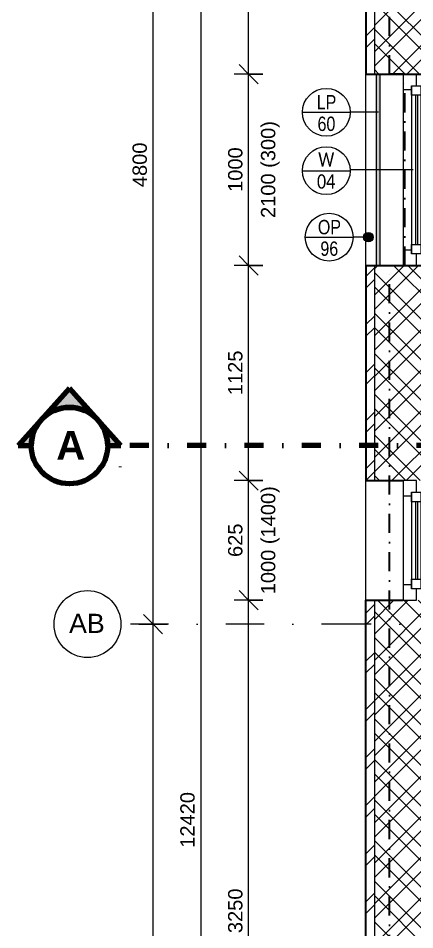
# Model space of a CAD drawing. Header units: millimetres. Extents: x -2204 to 40828, y -3577 to 13817.
# Drawn here: x -2204 to -129, y 5252 to 10018 of the extents above; entities that cross this region are included whole.
import ezdxf

# ---------------------------------------------------------------- set-up
doc = ezdxf.new("R2010")
doc.units = ezdxf.units.MM
for name, pattern in [('HA_DashDot_10mm-S3mm', [500, 200, -150, 0, -150]), ('HA_DashDot_4mm-S1mm', [200, 100, -50, 0, -50]), ('HA_DashDot_6mm-S2mm', [300, 100, -100, 0, -100])]:
    doc.linetypes.add(name, pattern=pattern)
for name, color, linetype, lineweight in [('A-____-____-DIMS', 9, 'Continuous', 5), ('A-____-____-DIMS-50', 9, 'Continuous', 5), ('A-FLOR-____-OVHD', 9, 'HA_DashDot_4mm-S1mm', 25), ('A-FLOR-HRAL-IDEN', 9, 'Continuous', 9), ('A-FLOR-HRAL-OTLN', 9, 'Continuous', 9), ('A-GENM-____-IDEN', 9, 'Continuous', 9), ('A-GLAZ-____-IDEN', 9, 'Continuous', 9), ('A-GLAZ-____-MCUT', 9, 'Continuous', 5), ('A-GLAZ-____-OTLN', 9, 'Continuous', 5), ('A-WALL-____-MCUT', 9, 'Continuous', 9), ('A-WALL-____-OTLN', 9, 'Continuous', 9), ('A-WALL-____-PATT', 9, 'Continuous', 25), ('G-____-____-SYMB', 9, 'Continuous', 5), ('S-GRID-____-IDEN', 9, 'Continuous', 9), ('S-GRID-____-OTLN', 9, 'Continuous', 5)]:
    doc.layers.add(name, color=color, linetype=linetype, lineweight=lineweight)
doc.styles.add('Arial', font='arial.ttf', dxfattribs={"height": 100})
doc.styles.add('Arial_1', font='arial.ttf', dxfattribs={"height": 75})
doc.styles.add('Arial_2', font='arial.ttf', dxfattribs={"width": 0.8, "height": 75})
doc.styles.add('Arial_3', font='arial.ttf', dxfattribs={"height": 50})
doc.styles.add('Arial_B', font='arialbd.ttf', dxfattribs={"height": 150})
doc.styles.add('Calibri', font='calibri.ttf', dxfattribs={"width": 0.8, "height": 75})
doc.dimstyles.new('Inner_Dimensions_1', dxfattribs={"dimscale": 304.8, "dimtxt": 76.519455, "dimasz": 0.328084, "dimexe": 0.246063, "dimexo": 0.0625, "dimgap": 0.032808, "dimtad": 1, "dimdec": 0, "dimzin": 0, "dimdsep": 46, "dimtxsty": 'Arial_1', "dimblk1": 'OBLIQUE', "dimblk2": 'OBLIQUE', "dimsah": 1, "dimcen": 0.09, "dimdle": 0.246063, "dimazin": 0, "dimtfac": 1, "dimtdec": 4, "dimtix": 1, "dimtmove": 0, "dimatfit": 3, "dimfxl": 0.246063, "dimfxlon": 1, "dimtvp": 1, "dimtolj": 1, "dimtzin": 0, "dimlwd": 9, "dimlwe": 9, "dimarcsym": 2})
pattern_1 = [(45, (0, 0), (-106.066, 106.066), []), (45, (75, 0), (-106.066, 106.066), []), (315, (0, 0), (106.066, 106.066), []), (315, (75, 0), (106.066, 106.066), [])]
pattern_2 = [(45, (0, 0), (-125.7236, 125.7236), []), (45, (0, 190.5), (-125.7236, 125.7236), [])]

# ---------------------------------------------------------------- blocks, each defined once
blk = doc.blocks.new('HA_WD_SinglePanel - 1000x2100-2168132-DSP_3NP-A')
at = {"layer": 'A-GLAZ-____-MCUT'}
for p, q in [((-420, 70), (-500, 70)), ((-420, 25), (-420, 70)), ((500, 70), (420, 70)), ((420, 70), (420, 25)), ((-500, 0), (-440, 0)), ((-440, -25), (-440, 25)), ((-440, 25), (-390, 25)), ((-390, 25), (-390, -25)), ((390, 5), (-390, 5)), ((390, -25), (390, 25)), ((390, 25), (440, 25)), ((440, 25), (440, -25)), ((440, 0), (500, 0)), ((-390, -25), (-440, -25)), ((390, -5), (-390, -5)), ((440, -25), (390, -25))]:
    blk.add_line(p, q, dxfattribs=at)
at = {"layer": 'A-GLAZ-____-OTLN'}
for p, q in [((420, 70), (-420, 70)), ((440, 25), (-440, 25)), ((-440, -25), (-440, 25)), ((390, 25), (-390, 25)), ((440, 25), (440, -25)), ((-440, -25), (440, -25)), ((390, -25), (-390, -25))]:
    blk.add_line(p, q, dxfattribs=at)
blk = doc.blocks.new('HA_WD_SinglePanel - 625x1000-2168130-DSP_3NP-A')
at = {"layer": 'A-GLAZ-____-MCUT'}
for p, q in [((-312.5, 70), (-312.5, 0)), ((-232.5, 70), (-312.5, 70)), ((-232.5, 25), (-232.5, 70)), ((312.5, 70), (232.5, 70)), ((232.5, 70), (232.5, 25)), ((312.5, 0), (312.5, 70)), ((-312.5, 0), (-252.5, 0)), ((-252.5, -25), (-252.5, 25)), ((-252.5, 25), (-202.5, 25)), ((-202.5, 25), (-202.5, -25)), ((202.5, 5), (-202.5, 5)), ((202.5, -25), (202.5, 25)), ((202.5, 25), (252.5, 25)), ((252.5, 25), (252.5, -25)), ((252.5, 0), (312.5, 0)), ((-202.5, -25), (-252.5, -25)), ((202.5, -5), (-202.5, -5)), ((252.5, -25), (202.5, -25))]:
    blk.add_line(p, q, dxfattribs=at)
at = {"layer": 'A-GLAZ-____-OTLN'}
for p, q in [((232.5, 70), (-232.5, 70)), ((252.5, 25), (-252.5, 25)), ((-252.5, -25), (-252.5, 25)), ((202.5, 25), (-202.5, 25)), ((252.5, 25), (252.5, -25)), ((-252.5, -25), (252.5, -25)), ((202.5, -25), (-202.5, -25))]:
    blk.add_line(p, q, dxfattribs=at)
blk = doc.blocks.new('Railing - Railing-1653314-DSP_3NP-A')
at = {"layer": 'A-FLOR-HRAL-OTLN'}
blk.add_hatch(color=256, dxfattribs=at).paths.add_polyline_path([(-310, 8725), (-310, 9725), (-330, 9725), (-330, 8725)])
for p, q in [((-330, 9725), (-330, 8725)), ((-310, 8725), (-310, 9725))]:
    blk.add_line(p, q, dxfattribs=at)
blk = doc.blocks.new('DIMBLOCK42-DSP_3NP-A')
at = {"layer": 'A-____-____-DIMS-50', "lineweight": 9}
for p, q in [((-998.3, 6975), (-1048.3, 7025)), ((-923.3, 6975), (-1073.3, 6975)), ((-998.3, 3725), (-998.3, 6975)), ((-998.3, 6975), (-948.3, 6925)), ((-998.3, 6975), (-923.3, 6975)), ((-998.3, 3725), (-1048.3, 3775)), ((-923.3, 3725), (-1073.3, 3725)), ((-998.3, 3725), (-948.3, 3675)), ((-998.3, 3725), (-923.3, 3725))]:
    blk.add_line(p, q, dxfattribs=at)
at = {"layer": 'A-____-____-DIMS-50', "color": 0, "lineweight": 9, "insert": (-1105.6, 5234.6), "char_height": 75, "width": 276.883, "attachment_point": 1, "rotation": 90, "line_spacing_factor": 0.941778, "style": 'Arial_1'}
blk.add_mtext('3250', dxfattribs=at)
blk = doc.blocks.new('_Oblique')
at = {"color": 0, "linetype": 'ByBlock', "lineweight": -2}
blk.add_line((-0.5, -0.5), (0.5, 0.5), dxfattribs=at)
blk = doc.blocks.new('DIMBLOCK43-DSP_3NP-A')
at = {"layer": 'A-____-____-DIMS-50', "lineweight": 9}
for p, q in [((-998.3, 7600), (-1048.3, 7650)), ((-923.3, 7600), (-1073.3, 7600)), ((-998.3, 6975), (-998.3, 7600)), ((-998.3, 7600), (-948.3, 7550)), ((-998.3, 7600), (-923.3, 7600)), ((-998.3, 6975), (-1048.3, 7025)), ((-923.3, 6975), (-1073.3, 6975)), ((-998.3, 6975), (-948.3, 6925)), ((-998.3, 6975), (-923.3, 6975))]:
    blk.add_line(p, q, dxfattribs=at)
at = {"layer": 'A-____-____-DIMS-50', "color": 0, "lineweight": 9, "insert": (-1105.6, 7201), "char_height": 75, "width": 207.662, "attachment_point": 1, "rotation": 90, "line_spacing_factor": 0.941778, "style": 'Arial_1'}
blk.add_mtext('625', dxfattribs=at)
blk = doc.blocks.new('DIMBLOCK44-DSP_3NP-A')
at = {"layer": 'A-____-____-DIMS-50', "lineweight": 9}
for p, q in [((-998.3, 8725), (-1048.3, 8775)), ((-923.3, 8725), (-1073.3, 8725)), ((-998.3, 7600), (-998.3, 8725)), ((-998.3, 8725), (-948.3, 8675)), ((-998.3, 8725), (-923.3, 8725)), ((-998.3, 7600), (-1048.3, 7650)), ((-923.3, 7600), (-1073.3, 7600)), ((-998.3, 7600), (-948.3, 7550)), ((-998.3, 7600), (-923.3, 7600))]:
    blk.add_line(p, q, dxfattribs=at)
at = {"layer": 'A-____-____-DIMS-50', "color": 0, "lineweight": 9, "insert": (-1105.6, 8047.1), "char_height": 75, "width": 276.883, "attachment_point": 1, "rotation": 90, "line_spacing_factor": 0.941778, "style": 'Arial_1'}
blk.add_mtext('1125', dxfattribs=at)
blk = doc.blocks.new('DIMBLOCK45-DSP_3NP-A')
at = {"layer": 'A-____-____-DIMS-50', "lineweight": 9}
for p, q in [((-998.3, 9725), (-1048.3, 9775)), ((-923.3, 9725), (-1073.3, 9725)), ((-998.3, 8725), (-998.3, 9725)), ((-998.3, 9725), (-948.3, 9675)), ((-998.3, 9725), (-923.3, 9725)), ((-998.3, 8725), (-1048.3, 8775)), ((-923.3, 8725), (-1073.3, 8725)), ((-998.3, 8725), (-948.3, 8675)), ((-998.3, 8725), (-923.3, 8725))]:
    blk.add_line(p, q, dxfattribs=at)
at = {"layer": 'A-____-____-DIMS-50', "color": 0, "lineweight": 9, "insert": (-1105.6, 9109.6), "char_height": 75, "width": 276.883, "attachment_point": 1, "rotation": 90, "line_spacing_factor": 0.941778, "style": 'Arial_1'}
blk.add_mtext('1000', dxfattribs=at)
blk = doc.blocks.new('DIMBLOCK46-DSP_3NP-A')
at = {"layer": 'A-____-____-DIMS-50', "lineweight": 9}
for p, q in [((-998.3, 9725), (-998.3, 12110)), ((-998.3, 12035), (-1048.3, 12085)), ((-923.3, 12035), (-1073.3, 12035)), ((-998.3, 12035), (-948.3, 11985)), ((-998.3, 12035), (-923.3, 12035)), ((-998.3, 9725), (-1048.3, 9775)), ((-923.3, 9725), (-1073.3, 9725)), ((-998.3, 9725), (-948.3, 9675)), ((-998.3, 9725), (-923.3, 9725))]:
    blk.add_line(p, q, dxfattribs=at)
at = {"layer": 'A-____-____-DIMS-50', "color": 0, "lineweight": 9, "insert": (-1105.6, 10764.6), "char_height": 75, "width": 276.883, "attachment_point": 1, "rotation": 90, "line_spacing_factor": 0.941778, "style": 'Arial_1'}
blk.add_mtext('2310', dxfattribs=at)
blk = doc.blocks.new('HA_TAG_WD - Type Mark-1527962-DSP_3NP-A')
at = {"layer": 'A-GLAZ-____-IDEN'}
blk.add_line((-2.5, 0), (2.5, 0), dxfattribs=at)
blk.add_circle((0, 0), 2.5, dxfattribs=at)
blk = doc.blocks.new('Section - With Sheet Number-366786-DSP_3NP-A')
at = {"layer": 'G-____-____-SYMB'}
h = blk.add_hatch(color=256, dxfattribs=at)
edge = h.paths.add_edge_path()
edge.add_line((1.367, 0), (0, 0))
edge.add_arc((-4, 0), 4, 0, 180)
edge.add_line((-8, 0), (-9.367, 0))
edge.add_line((-9.367, 0), (-4, 6))
edge.add_line((-4, 6), (1.367, 0))
at = {"layer": 'G-____-____-SYMB', "lineweight": 100}
for p, q in [((-4, 6), (-9.367, 0)), ((1.367, 0), (-4, 6)), ((-9.367, 0), (-8, 0)), ((0, 0), (1.367, 0))]:
    blk.add_line(p, q, dxfattribs=at)
blk.add_circle((-4, 0), 4, dxfattribs=at)
blk.add_arc((-4, 0), 4, 0, 180, dxfattribs=at)
blk = doc.blocks.new('Grid - Radius 3_5mm-353793-DSP_3NP-A')
at = {"layer": 'S-GRID-____-IDEN'}
blk.add_circle((0, 0), 3.5, dxfattribs=at)
blk = doc.blocks.new('HA_TAG_GM_Products - Generic-588599-DSP_3NP-A')
at = {"layer": 'A-GENM-____-IDEN'}
blk.add_line((-2.5, 0), (2.5, 0), dxfattribs=at)
blk.add_circle((0, 0), 2.5, dxfattribs=at)
blk = doc.blocks.new('DIMBLOCK160-DSP_3NP-A')
at = {"layer": 'A-____-____-DIMS-50', "lineweight": 9}
for p, q in [((-1498.3, 6850), (-1548.3, 6900)), ((-1573.3, 6850), (-1423.3, 6850)), ((-1498.3, 6850), (-1573.3, 6850)), ((-1498.3, 0), (-1498.3, 6850)), ((-1498.3, 6850), (-1448.3, 6800)), ((-1498.3, 0), (-1548.3, 50)), ((-1573.3, 0), (-1423.3, 0)), ((-1498.3, 0), (-1573.3, 0)), ((-1498.3, 0), (-1448.3, -50))]:
    blk.add_line(p, q, dxfattribs=at)
at = {"layer": 'A-____-____-DIMS-50', "color": 0, "lineweight": 9, "insert": (-1605.6, 3309.6), "char_height": 75, "width": 276.883, "attachment_point": 1, "rotation": 90, "line_spacing_factor": 0.941778, "style": 'Arial_1'}
blk.add_mtext('6850', dxfattribs=at)
blk = doc.blocks.new('DIMBLOCK161-DSP_3NP-A')
at = {"layer": 'A-____-____-DIMS-50', "lineweight": 9}
for p, q in [((-1498.3, 11650), (-1548.3, 11700)), ((-1573.3, 11650), (-1423.3, 11650)), ((-1498.3, 11650), (-1573.3, 11650)), ((-1498.3, 6850), (-1498.3, 11650)), ((-1498.3, 11650), (-1448.3, 11600)), ((-1498.3, 6850), (-1548.3, 6900)), ((-1573.3, 6850), (-1423.3, 6850)), ((-1498.3, 6850), (-1573.3, 6850)), ((-1498.3, 6850), (-1448.3, 6800))]:
    blk.add_line(p, q, dxfattribs=at)
at = {"layer": 'A-____-____-DIMS-50', "color": 0, "lineweight": 9, "insert": (-1605.6, 9134.6), "char_height": 75, "width": 276.883, "attachment_point": 1, "rotation": 90, "line_spacing_factor": 0.941778, "style": 'Arial_1'}
blk.add_mtext('4800', dxfattribs=at)
blk = doc.blocks.new('DIMBLOCK163-DSP_3NP-A')
at = {"layer": 'A-____-____-DIMS-50', "lineweight": 9}
for p, q in [((-1248.3, 12110), (-1248.3, -460)), ((-1248.3, 12035), (-1298.3, 12085)), ((-1173.3, 12035), (-1323.3, 12035)), ((-1248.3, 12035), (-1198.3, 11985)), ((-1248.3, 12035), (-1173.3, 12035)), ((-1248.3, -385), (-1298.3, -335)), ((-1173.3, -385), (-1323.3, -385)), ((-1248.3, -385), (-1198.3, -435)), ((-1248.3, -385), (-1173.3, -385))]:
    blk.add_line(p, q, dxfattribs=at)
at = {"layer": 'A-____-____-DIMS-50', "color": 0, "lineweight": 9, "insert": (-1355.6, 5680.8), "char_height": 75, "width": 346.103, "attachment_point": 1, "rotation": 90, "line_spacing_factor": 0.941778, "style": 'Arial_1'}
blk.add_mtext('12420', dxfattribs=at)
blk = doc.blocks.new('HA_TAG_GM_Railings - Generic-2184224-DSP_3NP-A')
at = {"layer": 'A-FLOR-HRAL-IDEN'}
blk.add_line((-2.5, 0), (2.5, 0), dxfattribs=at)
blk.add_circle((0, 0), 2.5, dxfattribs=at)

msp = doc.modelspace()

# ---------------------------------------------------------------- hatches: boundary and pattern name
at = {"layer": 'A-GENM-____-IDEN'}
h = msp.add_hatch(color=256, dxfattribs=at)
edge = h.paths.add_edge_path()
edge.add_arc((-371.4, 8873), 25, 0, 360)
at = {"layer": 'A-WALL-____-PATT', "lineweight": 5}
h = msp.add_hatch(dxfattribs=at)
h.set_pattern_fill('FP_8', color=256, style=0, pattern_type=2)
h.set_pattern_definition(pattern_2)
h.paths.add_polyline_path([(-385, 1023.2), (-340, 1023.2), (-340, 2725), (-385, 2725), (-385, 1114.4)])
h.paths.add_polyline_path([(-385, 3725), (-340, 3725), (-340, 6971.6), (-385, 6971.6), (-385, 5594.9)])
h.paths.add_polyline_path([(-340, 7607.6), (-340, 8725), (-385, 8725), (-385, 7607.6)])
h.paths.add_polyline_path([(-385, 9725), (-340, 9725), (-340, 11990), (-385, 12035), (-385, 11254.4)])
h = msp.add_hatch(dxfattribs=at)
h.set_pattern_fill('FP_3', color=256, style=0, pattern_type=2)
h.set_pattern_definition(pattern_1)
h.paths.add_polyline_path([(100, 1447.9), (99.6, 1544), (-260, 1544), (-260, 1815), (100, 1815), (100, 2725), (-340, 2725), (-340, 1447.9), (-97.2, 1447.9)])
h.paths.add_polyline_path([(-97.2, 3725), (100, 3725), (100, 6971.6), (-340, 6971.6), (-340, 3725)])
h.paths.add_polyline_path([(100, 7607.6), (100, 8725), (-340, 8725), (-340, 7607.6), (-97.2, 7607.6)])
h.paths.add_polyline_path([(-340, 9725), (100, 9725), (100, 11164.3), (-260, 11164.3), (-260, 11500), (100, 11500), (100, 11620.1), (-340, 11620.1), (-340, 11254.4)])
h = msp.add_hatch(dxfattribs=at)
h.set_pattern_fill('FP_8', color=256, style=0, pattern_type=2)
h.set_pattern_definition(pattern_2)
h.paths.add_polyline_path([(-385, 6971.6), (-340, 6971.6), (-340, 6975), (-385, 6975)])
h.paths.add_polyline_path([(-340, 7600), (-340, 7607.6), (-385, 7607.6), (-385, 7600)])
h = msp.add_hatch(dxfattribs=at)
h.set_pattern_fill('FP_4', color=256, style=0, pattern_type=2)
h.set_pattern_definition(pattern_1)
h.paths.add_polyline_path([(100, 6971.6), (100, 6975), (-340, 6975), (-340, 6971.6), (-97.2, 6971.6)])
h.paths.add_polyline_path([(-145, 7600), (100, 7600), (100, 7607.6), (-340, 7607.6), (-340, 7600), (-190, 7600)])

# ---------------------------------------------------------------- linework, layer by layer
at = {"layer": 'A-FLOR-____-OVHD'}
for p, q in [((-260, 9725), (-260, 11164.3)), ((-180, 9725), (-260, 9725)), ((-180, 8725), (-180, 9725)), ((-260, 3725), (-260, 8725)), ((-260, 8725), (-180, 8725))]:
    msp.add_line(p, q, dxfattribs=at)
at = {"layer": 'A-FLOR-HRAL-IDEN'}
msp.add_line((-318.9, 9525.8), (-466.7, 9525.8), dxfattribs=at)
at = {"layer": 'A-GENM-____-IDEN'}
msp.add_line((-371.4, 8873), (-451.7, 8873), dxfattribs=at)
msp.add_circle((-371.4, 8873), 25, dxfattribs=at)
at = {"layer": 'A-GLAZ-____-IDEN'}
msp.add_line((-137, 9225), (-466.7, 9225), dxfattribs=at)
at = {"layer": 'A-WALL-____-MCUT', "lineweight": 25}
for p, q in [((-385, 12035), (-385, 9725)), ((-385, 9725), (100, 9725)), ((-385, 8725), (100, 8725)), ((-385, 8725), (-385, 7600)), ((-385, 7600), (-190, 7600)), ((-385, 6975), (-190, 6975)), ((-385, 3725), (-385, 6975))]:
    msp.add_line(p, q, dxfattribs=at)
at = {"layer": 'A-WALL-____-MCUT'}
for p, q in [((-340, 11532.6), (-340, 9725)), ((-340, 8725), (-340, 7600)), ((-340, 6975), (-340, 3725))]:
    msp.add_line(p, q, dxfattribs=at)
at = {"layer": 'A-WALL-____-OTLN'}
for p, q in [((-385, 8725), (-385, 9725)), ((-385, 6975), (-385, 7600))]:
    msp.add_line(p, q, dxfattribs=at)
at = {"layer": 'G-____-____-SYMB', "linetype": 'HA_DashDot_6mm-S2mm', "lineweight": 100}
msp.add_line((280.9, 7783.3), (-1735.5, 7783.3), dxfattribs=at)
at = {"layer": 'S-GRID-____-OTLN', "linetype": 'HA_DashDot_10mm-S3mm', "lineweight": 9}
for p, q in [((-416.4, 6850), (-1666.4, 6850)), ((24647.7, 6850), (-416.4, 6850))]:
    msp.add_line(p, q, dxfattribs=at)

# ---------------------------------------------------------------- block references
at = {"layer": 'A-FLOR-HRAL-IDEN', "xscale": 49.99999999999998, "yscale": 49.99999999999998, "zscale": 49.99999999999998}
msp.add_blockref('HA_TAG_GM_Railings - Generic-2184224-DSP_3NP-A', (-591.7, 9525.8), dxfattribs=at)
at = {"layer": 'A-FLOR-HRAL-OTLN'}
msp.add_blockref('Railing - Railing-1653314-DSP_3NP-A', (0, 0), dxfattribs=at)
at = {"layer": 'A-GENM-____-IDEN', "xscale": 49.99999999999998, "yscale": 49.99999999999998, "zscale": 49.99999999999998}
msp.add_blockref('HA_TAG_GM_Products - Generic-588599-DSP_3NP-A', (-576.7, 8873), dxfattribs=at)
at = {"layer": 'A-GLAZ-____-IDEN', "xscale": 49.99999999999998, "yscale": 49.99999999999998, "zscale": 49.99999999999998}
msp.add_blockref('HA_TAG_WD - Type Mark-1527962-DSP_3NP-A', (-591.7, 9220.6), dxfattribs=at)
at = {"layer": 'A-GLAZ-____-OTLN', "rotation": 90.00000000000001}
for name, p in [('HA_WD_SinglePanel - 1000x2100-2168132-DSP_3NP-A', (-120, 9225)), ('HA_WD_SinglePanel - 625x1000-2168130-DSP_3NP-A', (-120, 7287.5))]:
    msp.add_blockref(name, p, dxfattribs=at)
at = {"layer": 'G-____-____-SYMB', "lineweight": 100, "xscale": 49.99999999999998, "yscale": 49.99999999999998, "zscale": 49.99999999999998}
msp.add_blockref('Section - With Sheet Number-366786-DSP_3NP-A', (-1735.5, 7783.3), dxfattribs=at)
at = {"layer": 'S-GRID-____-IDEN', "xscale": 49.99999999999998, "yscale": 49.99999999999998, "zscale": 49.99999999999998, "rotation": 90}
msp.add_blockref('Grid - Radius 3_5mm-353793-DSP_3NP-A', (-1841.4, 6850), dxfattribs=at)

# ---------------------------------------------------------------- texts
at = {"layer": 'A-FLOR-HRAL-IDEN', "lineweight": 5, "char_height": 75, "attachment_point": 1, "style": 'Arial_2'}
for s, insert, width in [('LP', (-641.5, 9615.9), 125.063), ('60', (-637.5, 9503.2), 115.443)]:
    msp.add_mtext(s, dxfattribs=dict(at, insert=insert, width=width))
at = {"layer": 'A-GENM-____-IDEN', "lineweight": 5, "char_height": 75, "attachment_point": 1, "style": 'Arial_2'}
for s, insert, width in [('OP', (-635.7, 8963.1), 147.51), ('96', (-622.5, 8850.4), 115.443)]:
    msp.add_mtext(s, dxfattribs=dict(at, insert=insert, width=width))
at = {"layer": 'A-GLAZ-____-IDEN', "lineweight": 5, "char_height": 75, "attachment_point": 1, "rotation": 90, "style": 'Arial_1'}
for s, insert, width in [('2100 (300)', (-933.4, 8973.2), 629.325), ('1000 (1400)', (-933.4, 7005.9), 701.477)]:
    msp.add_mtext(s, dxfattribs=dict(at, insert=insert, width=width))
at = {"layer": 'A-GLAZ-____-IDEN', "lineweight": 5, "char_height": 75, "attachment_point": 1, "style": 'Calibri'}
for s, insert, width in [('W', (-633.5, 9315.9), 105.823), ('04', (-640.1, 9201.6), 121.856)]:
    msp.add_mtext(s, dxfattribs=dict(at, insert=insert, width=width))
at = {"layer": 'G-____-____-SYMB', "attachment_point": 1}
for s, insert, char_height, width, style in [('\\fArial|b1|i0|c0|p34|;A', (-2004.7, 7859.9), 150, 180.38, 'Arial_B'), ('-', (-1682.1, 7702.9), 50, 28.059, 'Arial_3')]:
    msp.add_mtext(s, dxfattribs=dict(at, insert=insert, char_height=char_height, width=width, style=style))
at = {"layer": 'S-GRID-____-IDEN', "lineweight": 5, "insert": (-1937.6, 6903.9), "char_height": 100, "width": 232.489, "attachment_point": 1, "style": 'Arial'}
msp.add_mtext('AB', dxfattribs=at)

# ---------------------------------------------------------------- dimensions: what is measured, and where the dimension line sits
at = {"layer": 'A-____-____-DIMS', "lineweight": 9}
for base, p1, p2, override, picture, middle in [((-1248.3, -385), (-1173.3, 12035), (-1173.3, -385), {"dimpost": '<>', "dimfxl": 12420}, 'DIMBLOCK163-DSP_3NP-A', (-1296.6, 5825)), ((-998.3, 12035), (-923.3, 9725), (-923.3, 12035), {"dimpost": '<>', "dimfxl": 2310}, 'DIMBLOCK46-DSP_3NP-A', (-1046.6, 10880)), ((-1498.3, 11650), (-1573.3, 6850), (-1573.3, 11650), {"dimpost": '<>', "dimfxl": 4800}, 'DIMBLOCK161-DSP_3NP-A', (-1546.6, 9250)), ((-998.3, 9725), (-923.3, 8725), (-923.3, 9725), {"dimpost": '<>', "dimfxl": 1000}, 'DIMBLOCK45-DSP_3NP-A', (-1046.6, 9225)), ((-998.3, 8725), (-923.3, 7600), (-923.3, 8725), {"dimpost": '<>', "dimfxl": 1125}, 'DIMBLOCK44-DSP_3NP-A', (-1046.6, 8162.5)), ((-998.3, 7600), (-923.3, 6975), (-923.3, 7600), {"dimpost": '<>', "dimfxl": 625}, 'DIMBLOCK43-DSP_3NP-A', (-1046.6, 7287.5)), ((-998.3, 6975), (-923.3, 3725), (-923.3, 6975), {"dimpost": '<>', "dimfxl": 3250}, 'DIMBLOCK42-DSP_3NP-A', (-1046.6, 5350)), ((-1498.3, 6850), (-1573.3, 0), (-1573.3, 6850), {"dimpost": '<>', "dimfxl": 6850}, 'DIMBLOCK160-DSP_3NP-A', (-1546.6, 3425))]:
    dim = msp.add_linear_dim(base=base, p1=p1, p2=p2, angle=90, dimstyle='Inner_Dimensions_1', override=override, dxfattribs=at)
    dim.commit()
    dim.dimension.update_dxf_attribs({"geometry": picture, "text_midpoint": middle})

doc.saveas('drawing.dxf')
